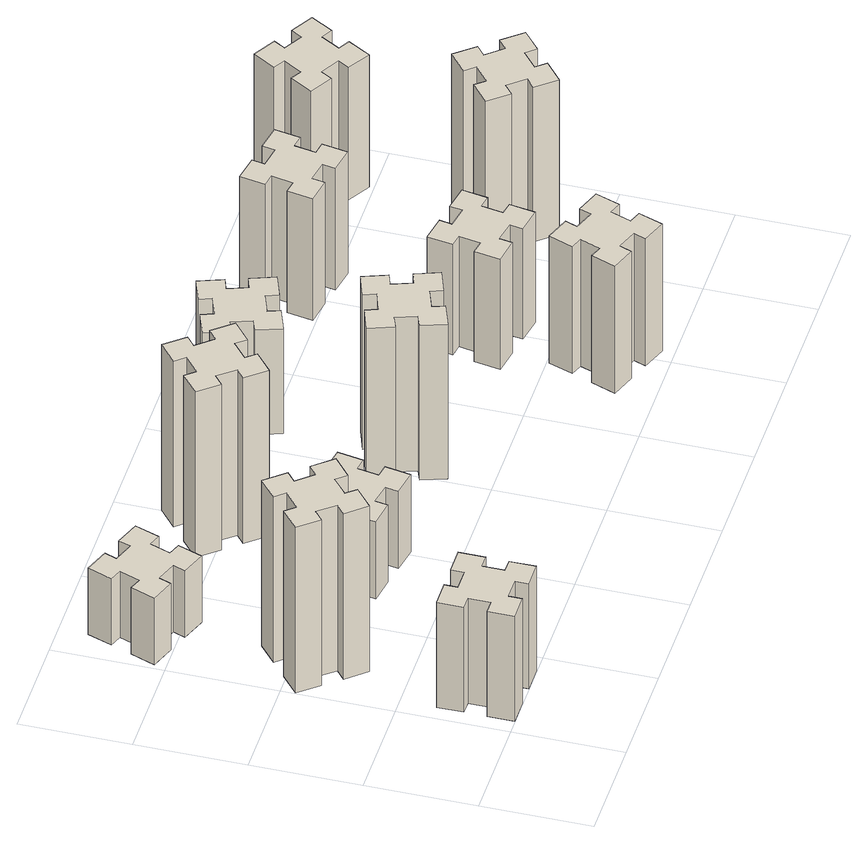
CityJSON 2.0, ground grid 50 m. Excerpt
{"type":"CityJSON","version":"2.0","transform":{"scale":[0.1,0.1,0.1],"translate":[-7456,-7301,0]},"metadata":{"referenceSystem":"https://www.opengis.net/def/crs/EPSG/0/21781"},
"CityObjects":{
"building1":{"type":"Building","attributes":{"class":"1000","function":"1000","usage":"1000","yearOfConstruction":2016,"roofType":"1000","measuredHeight":57,"storeysAboveGround":30,"storeysBelowGround":0},"geometry":[{"type":"Solid","lod":"1","boundaries":[[[[0,1,2,3,4,5,6,7,8,9,10,11,12,13,14,15,16,17,18,19]],[[17,16,20,21]],[[16,15,22,20]],[[15,14,23,22]],[[14,13,24,23]],[[13,12,25,24]],[[12,11,26,25]],[[11,10,27,26]],[[10,9,28,27]],[[9,8,29,28]],[[8,7,30,29]],[[7,6,31,30]],[[6,5,32,31]],[[5,4,33,32]],[[4,3,34,33]],[[3,2,35,34]],[[2,1,36,35]],[[1,0,37,36]],[[0,19,38,37]],[[19,18,39,38]],[[18,17,21,39]],[[24,25,26,27,28,29,30,31,32,33,34,35,36,37,38,39,21,20,22,23]]]]}]},
"building2":{"type":"Building","attributes":{"class":"1000","function":"1000","usage":"1000","yearOfConstruction":2016,"roofType":"1000","measuredHeight":90,"storeysAboveGround":30,"storeysBelowGround":0},"geometry":[{"type":"Solid","lod":"1","boundaries":[[[[40,41,42,43,44,45,46,47,48,49,50,51,52,53,54,55,56,57,58,59]],[[57,56,60,61]],[[56,55,62,60]],[[55,54,63,62]],[[54,53,64,63]],[[53,52,65,64]],[[52,51,66,65]],[[51,50,67,66]],[[50,49,68,67]],[[49,48,69,68]],[[48,47,70,69]],[[47,46,71,70]],[[46,45,72,71]],[[45,44,73,72]],[[44,43,74,73]],[[43,42,75,74]],[[42,41,76,75]],[[41,40,77,76]],[[40,59,78,77]],[[59,58,79,78]],[[58,57,61,79]],[[64,65,66,67,68,69,70,71,72,73,74,75,76,77,78,79,61,60,62,63]]]]}]},
"building3":{"type":"Building","attributes":{"class":"1000","function":"1000","usage":"1000","yearOfConstruction":2016,"roofType":"1000","measuredHeight":36,"storeysAboveGround":30,"storeysBelowGround":0},"geometry":[{"type":"Solid","lod":"1","boundaries":[[[[80,81,82,83,84,85,86,87,88,89,90,91,92,93,94,95,96,97,98,99]],[[97,96,100,101]],[[96,95,102,100]],[[95,94,103,102]],[[94,93,104,103]],[[93,92,105,104]],[[92,91,106,105]],[[91,90,107,106]],[[90,89,108,107]],[[89,88,109,108]],[[88,87,110,109]],[[87,86,111,110]],[[86,85,112,111]],[[85,84,113,112]],[[84,83,114,113]],[[83,82,115,114]],[[82,81,116,115]],[[81,80,117,116]],[[80,99,118,117]],[[99,98,119,118]],[[98,97,101,119]],[[104,105,106,107,108,109,110,111,112,113,114,115,116,117,118,119,101,100,102,103]]]]}]},
"building4":{"type":"Building","attributes":{"class":"1000","function":"1000","usage":"1000","yearOfConstruction":2016,"roofType":"1000","measuredHeight":42,"storeysAboveGround":30,"storeysBelowGround":0},"geometry":[{"type":"Solid","lod":"1","boundaries":[[[[120,121,122,123,124,125,126,127,128,129,130,131,132,133,134,135,136,137,138,139]],[[137,136,140,141]],[[136,135,142,140]],[[135,134,143,142]],[[134,133,144,143]],[[133,132,145,144]],[[132,131,146,145]],[[131,130,147,146]],[[130,129,148,147]],[[129,128,149,148]],[[128,127,150,149]],[[127,126,151,150]],[[126,125,152,151]],[[125,124,153,152]],[[124,123,154,153]],[[123,122,155,154]],[[122,121,156,155]],[[121,120,157,156]],[[120,139,158,157]],[[139,138,159,158]],[[138,137,141,159]],[[144,145,146,147,148,149,150,151,152,153,154,155,156,157,158,159,141,140,142,143]]]]}]},
"building5":{"type":"Building","attributes":{"class":"1000","function":"1000","usage":"1000","yearOfConstruction":2016,"roofType":"1000","measuredHeight":90,"storeysAboveGround":30,"storeysBelowGround":0},"geometry":[{"type":"Solid","lod":"1","boundaries":[[[[160,161,162,163,164,165,166,167,168,169,170,171,172,173,174,175,176,177,178,179]],[[177,176,180,181]],[[176,175,182,180]],[[175,174,183,182]],[[174,173,184,183]],[[173,172,185,184]],[[172,171,186,185]],[[171,170,187,186]],[[170,169,188,187]],[[169,168,189,188]],[[168,167,190,189]],[[167,166,191,190]],[[166,165,192,191]],[[165,164,193,192]],[[164,163,194,193]],[[163,162,195,194]],[[162,161,196,195]],[[161,160,197,196]],[[160,179,198,197]],[[179,178,199,198]],[[178,177,181,199]],[[184,185,186,187,188,189,190,191,192,193,194,195,196,197,198,199,181,180,182,183]]]]}]},
"building6":{"type":"Building","attributes":{"class":"1000","function":"1000","usage":"1000","yearOfConstruction":2016,"roofType":"1000","measuredHeight":84,"storeysAboveGround":30,"storeysBelowGround":0},"geometry":[{"type":"Solid","lod":"1","boundaries":[[[[200,201,202,203,204,205,206,207,208,209,210,211,212,213,214,215,216,217,218,219]],[[217,216,220,221]],[[216,215,222,220]],[[215,214,223,222]],[[214,213,224,223]],[[213,212,225,224]],[[212,211,226,225]],[[211,210,227,226]],[[210,209,228,227]],[[209,208,229,228]],[[208,207,230,229]],[[207,206,231,230]],[[206,205,232,231]],[[205,204,233,232]],[[204,203,234,233]],[[203,202,235,234]],[[202,201,236,235]],[[201,200,237,236]],[[200,219,238,237]],[[219,218,239,238]],[[218,217,221,239]],[[224,225,226,227,228,229,230,231,232,233,234,235,236,237,238,239,221,220,222,223]]]]}]},
"building7":{"type":"Building","attributes":{"class":"1000","function":"1000","usage":"1000","yearOfConstruction":2016,"roofType":"1000","measuredHeight":57,"storeysAboveGround":30,"storeysBelowGround":0},"geometry":[{"type":"Solid","lod":"1","boundaries":[[[[240,241,242,243,244,245,246,247,248,249,250,251,252,253,254,255,256,257,258,259]],[[257,256,260,261]],[[256,255,262,260]],[[255,254,263,262]],[[254,253,264,263]],[[253,252,265,264]],[[252,251,266,265]],[[251,250,267,266]],[[250,249,268,267]],[[249,248,269,268]],[[248,247,270,269]],[[247,246,271,270]],[[246,245,272,271]],[[245,244,273,272]],[[244,243,274,273]],[[243,242,275,274]],[[242,241,276,275]],[[241,240,277,276]],[[240,259,278,277]],[[259,258,279,278]],[[258,257,261,279]],[[264,265,266,267,268,269,270,271,272,273,274,275,276,277,278,279,261,260,262,263]]]]}]},
"building8":{"type":"Building","attributes":{"class":"1000","function":"1000","usage":"1000","yearOfConstruction":2016,"roofType":"1000","measuredHeight":69,"storeysAboveGround":30,"storeysBelowGround":0},"geometry":[{"type":"Solid","lod":"1","boundaries":[[[[280,281,282,283,284,285,286,287,288,289,290,291,292,293,294,295,296,297,298,299]],[[297,296,300,301]],[[296,295,302,300]],[[295,294,303,302]],[[294,293,304,303]],[[293,292,305,304]],[[292,291,306,305]],[[291,290,307,306]],[[290,289,308,307]],[[289,288,309,308]],[[288,287,310,309]],[[287,286,311,310]],[[286,285,312,311]],[[285,284,313,312]],[[284,283,314,313]],[[283,282,315,314]],[[282,281,316,315]],[[281,280,317,316]],[[280,299,318,317]],[[299,298,319,318]],[[298,297,301,319]],[[304,305,306,307,308,309,310,311,312,313,314,315,316,317,318,319,301,300,302,303]]]]}]},
"building9":{"type":"Building","attributes":{"class":"1000","function":"1000","usage":"1000","yearOfConstruction":2016,"roofType":"1000","measuredHeight":60,"storeysAboveGround":30,"storeysBelowGround":0},"geometry":[{"type":"Solid","lod":"1","boundaries":[[[[320,321,322,323,324,325,326,327,328,329,330,331,332,333,334,335,336,337,338,339]],[[337,336,340,341]],[[336,335,342,340]],[[335,334,343,342]],[[334,333,344,343]],[[333,332,345,344]],[[332,331,346,345]],[[331,330,347,346]],[[330,329,348,347]],[[329,328,349,348]],[[328,327,350,349]],[[327,326,351,350]],[[326,325,352,351]],[[325,324,353,352]],[[324,323,354,353]],[[323,322,355,354]],[[322,321,356,355]],[[321,320,357,356]],[[320,339,358,357]],[[339,338,359,358]],[[338,337,341,359]],[[344,345,346,347,348,349,350,351,352,353,354,355,356,357,358,359,341,340,342,343]]]]}]},
"building10":{"type":"Building","attributes":{"class":"1000","function":"1000","usage":"1000","yearOfConstruction":2016,"roofType":"1000","measuredHeight":66,"storeysAboveGround":30,"storeysBelowGround":0},"geometry":[{"type":"Solid","lod":"1","boundaries":[[[[360,361,362,363,364,365,366,367,368,369,370,371,372,373,374,375,376,377,378,379]],[[377,376,380,381]],[[376,375,382,380]],[[375,374,383,382]],[[374,373,384,383]],[[373,372,385,384]],[[372,371,386,385]],[[371,370,387,386]],[[370,369,388,387]],[[369,368,389,388]],[[368,367,390,389]],[[367,366,391,390]],[[366,365,392,391]],[[365,364,393,392]],[[364,363,394,393]],[[363,362,395,394]],[[362,361,396,395]],[[361,360,397,396]],[[360,379,398,397]],[[379,378,399,398]],[[378,377,381,399]],[[384,385,386,387,388,389,390,391,392,393,394,395,396,397,398,399,381,380,382,383]]]]}]},
"building11":{"type":"Building","attributes":{"class":"1000","function":"1000","usage":"1000","yearOfConstruction":2016,"roofType":"1000","measuredHeight":84,"storeysAboveGround":30,"storeysBelowGround":0},"geometry":[{"type":"Solid","lod":"1","boundaries":[[[[400,401,402,403,404,405,406,407,408,409,410,411,412,413,414,415,416,417,418,419]],[[417,416,420,421]],[[416,415,422,420]],[[415,414,423,422]],[[414,413,424,423]],[[413,412,425,424]],[[412,411,426,425]],[[411,410,427,426]],[[410,409,428,427]],[[409,408,429,428]],[[408,407,430,429]],[[407,406,431,430]],[[406,405,432,431]],[[405,404,433,432]],[[404,403,434,433]],[[403,402,435,434]],[[402,401,436,435]],[[401,400,437,436]],[[400,419,438,437]],[[419,418,439,438]],[[418,417,421,439]],[[424,425,426,427,428,429,430,431,432,433,434,435,436,437,438,439,421,420,422,423]]]]}]},
"building12":{"type":"Building","attributes":{"class":"1000","function":"1000","usage":"1000","yearOfConstruction":2016,"roofType":"1000","measuredHeight":72,"storeysAboveGround":30,"storeysBelowGround":0},"geometry":[{"type":"Solid","lod":"1","boundaries":[[[[440,441,442,443,444,445,446,447,448,449,450,451,452,453,454,455,456,457,458,459]],[[457,456,460,461]],[[456,455,462,460]],[[455,454,463,462]],[[454,453,464,463]],[[453,452,465,464]],[[452,451,466,465]],[[451,450,467,466]],[[450,449,468,467]],[[449,448,469,468]],[[448,447,470,469]],[[447,446,471,470]],[[446,445,472,471]],[[445,444,473,472]],[[444,443,474,473]],[[443,442,475,474]],[[442,441,476,475]],[[441,440,477,476]],[[440,459,478,477]],[[459,458,479,478]],[[458,457,461,479]],[[464,465,466,467,468,469,470,471,472,473,474,475,476,477,478,479,461,460,462,463]]]]}]}
},
"vertices":[
[295,285,0],[195,285,0],[195,345,0],[75,345,0],[75,225,0],[135,225,0],[135,125,0],[75,125,0],[75,5,0],[195,5,0],[195,65,0],[295,65,0],[295,5,0],[415,5,0],[415,125,0],[355,125,0],[355,225,0],[415,225,0],[415,345,0],[295,345,0],[355,225,570],[415,225,570],[355,125,570],[415,125,570],[415,5,570],[295,5,570],[295,65,570],[195,65,570],[195,5,570],[75,5,570],[75,125,570],[135,125,570],[135,225,570],[75,225,570],[75,345,570],[195,345,570],[195,285,570],[295,285,570],[295,345,570],[415,345,570],
[362,948,0],[297,1024,0],[343,1063,0],[266,1155,0],[174,1078,0],[213,1032,0],[136,967,0],[98,1013,0],[6,936,0],[83,844,0],[129,883,0],[193,806,0],[147,768,0],[224,676,0],[316,753,0],[278,799,0],[354,863,0],[393,817,0],[485,894,0],[408,986,0],[354,863,900],[393,817,900],[278,799,900],[316,753,900],[224,676,900],[147,768,900],[193,806,900],[129,883,900],[83,844,900],[6,936,900],[98,1013,900],[136,967,900],[213,1032,900],[174,1078,900],[266,1155,900],[343,1063,900],[297,1024,900],[362,948,900],[408,986,900],[485,894,900],
[332,1571,0],[366,1665,0],[422,1644,0],[463,1757,0],[350,1798,0],[330,1742,0],[236,1776,0],[257,1832,0],[144,1873,0],[103,1760,0],[159,1740,0],[125,1646,0],[69,1667,0],[27,1554,0],[140,1513,0],[161,1569,0],[255,1535,0],[234,1479,0],[347,1437,0],[388,1550,0],[255,1535,360],[234,1479,360],[161,1569,360],[140,1513,360],[27,1554,360],[69,1667,360],[125,1646,360],[159,1740,360],[103,1760,360],[144,1873,360],[257,1832,360],[236,1776,360],[330,1742,360],[350,1798,360],[463,1757,360],[422,1644,360],[366,1665,360],[332,1571,360],[388,1550,360],[347,1437,360],
[985,847,0],[1002,945,0],[1061,935,0],[1082,1053,0],[964,1074,0],[954,1015,0],[855,1032,0],[866,1091,0],[747,1112,0],[727,994,0],[786,984,0],[768,885,0],[709,896,0],[688,777,0],[807,757,0],[817,816,0],[915,798,0],[905,739,0],[1023,718,0],[1044,837,0],[915,798,420],[905,739,420],[817,816,420],[807,757,420],[688,777,420],[709,896,420],[768,885,420],[786,984,420],[727,994,420],[747,1112,420],[866,1091,420],[855,1032,420],[954,1015,420],[964,1074,420],[1082,1053,420],[1061,935,420],[1002,945,420],[985,847,420],[1044,837,420],[1023,718,420],
[869,1523,0],[933,1446,0],[887,1408,0],[964,1316,0],[1056,1393,0],[1018,1439,0],[1094,1503,0],[1133,1457,0],[1225,1534,0],[1148,1626,0],[1102,1588,0],[1037,1664,0],[1083,1703,0],[1006,1795,0],[914,1718,0],[953,1672,0],[876,1607,0],[838,1653,0],[746,1576,0],[823,1484,0],[876,1607,900],[838,1653,900],[953,1672,900],[914,1718,900],[1006,1795,900],[1083,1703,900],[1037,1664,900],[1102,1588,900],[1148,1626,900],[1225,1534,900],[1133,1457,900],[1094,1503,900],[1018,1439,900],[1056,1393,900],[964,1316,900],[887,1408,900],[933,1446,900],[869,1523,900],[823,1484,900],[746,1576,900],
[1746,906,0],[1712,1000,0],[1768,1020,0],[1727,1133,0],[1614,1092,0],[1635,1036,0],[1541,1002,0],[1520,1058,0],[1407,1017,0],[1449,904,0],[1505,925,0],[1539,831,0],[1483,810,0],[1524,697,0],[1637,739,0],[1616,795,0],[1710,829,0],[1730,773,0],[1843,814,0],[1802,927,0],[1710,829,840],[1730,773,840],[1616,795,840],[1637,739,840],[1524,697,840],[1483,810,840],[1539,831,840],[1505,925,840],[1449,904,840],[1407,1017,840],[1520,1058,840],[1541,1002,840],[1635,1036,840],[1614,1092,840],[1727,1133,840],[1768,1020,840],[1712,1000,840],[1746,906,840],[1802,927,840],[1843,814,840],
[1716,1535,0],[1810,1569,0],[1830,1513,0],[1943,1554,0],[1902,1667,0],[1846,1646,0],[1812,1740,0],[1868,1760,0],[1827,1873,0],[1714,1832,0],[1735,1776,0],[1641,1742,0],[1620,1798,0],[1507,1757,0],[1549,1644,0],[1605,1665,0],[1639,1571,0],[1583,1550,0],[1624,1437,0],[1737,1479,0],[1639,1571,570],[1583,1550,570],[1605,1665,570],[1549,1644,570],[1507,1757,570],[1620,1798,570],[1641,1742,570],[1735,1776,570],[1714,1832,570],[1827,1873,570],[1868,1760,570],[1812,1740,570],[1846,1646,570],[1902,1667,570],[1943,1554,570],[1830,1513,570],[1810,1569,570],[1716,1535,570],[1737,1479,570],[1624,1437,570],
[2552,191,0],[2586,285,0],[2642,264,0],[2683,377,0],[2570,418,0],[2550,362,0],[2456,396,0],[2477,452,0],[2364,493,0],[2323,380,0],[2379,360,0],[2345,266,0],[2289,287,0],[2247,174,0],[2360,133,0],[2381,189,0],[2475,155,0],[2454,99,0],[2567,57,0],[2608,170,0],[2475,155,690],[2454,99,690],[2381,189,690],[2360,133,690],[2247,174,690],[2289,287,690],[2345,266,690],[2379,360,690],[2323,380,690],[2364,493,690],[2477,452,690],[2456,396,690],[2550,362,690],[2570,418,690],[2683,377,690],[2642,264,690],[2586,285,690],[2552,191,690],[2608,170,690],[2567,57,690],
[2366,884,0],[2348,785,0],[2289,796,0],[2268,677,0],[2387,657,0],[2397,716,0],[2495,698,0],[2485,639,0],[2603,618,0],[2624,737,0],[2565,747,0],[2582,845,0],[2641,835,0],[2662,953,0],[2544,974,0],[2534,915,0],[2435,932,0],[2446,991,0],[2327,1012,0],[2307,894,0],[2435,932,600],[2446,991,600],[2534,915,600],[2544,974,600],[2662,953,600],[2641,835,600],[2582,845,600],[2565,747,600],[2624,737,600],[2603,618,600],[2485,639,600],[2495,698,600],[2397,716,600],[2387,657,600],[2268,677,600],[2289,796,600],[2348,785,600],[2366,884,600],[2307,894,600],[2327,1012,600],
[2634,1755,0],[2535,1772,0],[2546,1831,0],[2427,1852,0],[2407,1734,0],[2466,1724,0],[2448,1625,0],[2389,1636,0],[2368,1517,0],[2487,1497,0],[2497,1556,0],[2595,1538,0],[2585,1479,0],[2703,1458,0],[2724,1577,0],[2665,1587,0],[2682,1685,0],[2741,1675,0],[2762,1793,0],[2644,1814,0],[2682,1685,660],[2741,1675,660],[2665,1587,660],[2724,1577,660],[2703,1458,660],[2585,1479,660],[2595,1538,660],[2497,1556,660],[2487,1497,660],[2368,1517,660],[2389,1636,660],[2448,1625,660],[2466,1724,660],[2407,1734,660],[2427,1852,660],[2546,1831,660],[2535,1772,660],[2634,1755,660],[2644,1814,660],[2762,1793,660],
[3322,948,0],[3257,1024,0],[3303,1063,0],[3226,1155,0],[3134,1078,0],[3173,1032,0],[3096,967,0],[3058,1013,0],[2966,936,0],[3043,844,0],[3089,883,0],[3153,806,0],[3107,768,0],[3184,676,0],[3276,753,0],[3238,799,0],[3314,863,0],[3353,817,0],[3445,894,0],[3368,986,0],[3314,863,840],[3353,817,840],[3238,799,840],[3276,753,840],[3184,676,840],[3107,768,840],[3153,806,840],[3089,883,840],[3043,844,840],[2966,936,840],[3058,1013,840],[3096,967,840],[3173,1032,840],[3134,1078,840],[3226,1155,840],[3303,1063,840],[3257,1024,840],[3322,948,840],[3368,986,840],[3445,894,840],
[3107,1685,0],[3194,1635,0],[3164,1583,0],[3268,1523,0],[3328,1627,0],[3276,1657,0],[3326,1744,0],[3378,1714,0],[3438,1818,0],[3334,1878,0],[3304,1826,0],[3217,1876,0],[3247,1928,0],[3143,1988,0],[3083,1884,0],[3135,1854,0],[3085,1767,0],[3033,1797,0],[2973,1693,0],[3077,1633,0],[3085,1767,720],[3033,1797,720],[3135,1854,720],[3083,1884,720],[3143,1988,720],[3247,1928,720],[3217,1876,720],[3304,1826,720],[3334,1878,720],[3438,1818,720],[3378,1714,720],[3326,1744,720],[3276,1657,720],[3328,1627,720],[3268,1523,720],[3164,1583,720],[3194,1635,720],[3107,1685,720],[3077,1633,720],[2973,1693,720]
]}
